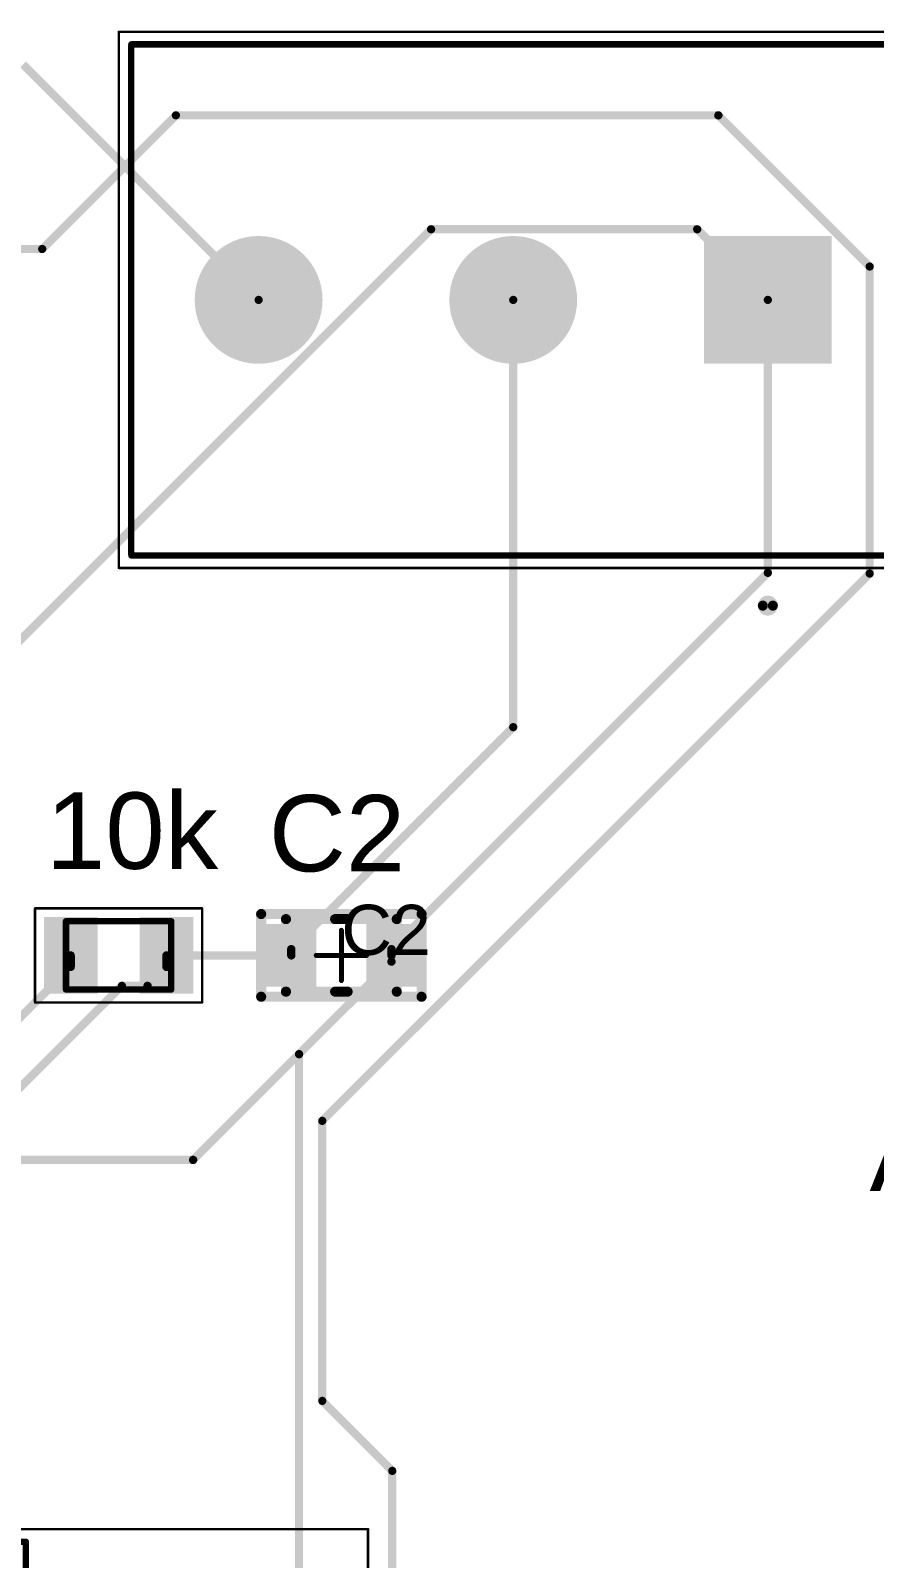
# Model space of a CAD drawing. Header units: inches. Extents: x -0.1 to 5.62, y -0.6 to 4.67.
# Drawn here: x 2.901 to 3.564, y 3.471 to 4.672 of the extents above; entities that cross this region are included whole.
import ezdxf

# ---------------------------------------------------------------- set-up
doc = ezdxf.new("R2010")
doc.units = ezdxf.units.IN
doc.header["$MEASUREMENT"] = 0
for name, color, linetype in [('Bottom Layer', 5, 'Continuous'), ('Bottom Solder', 6, 'Continuous'), ('Mechanical 13', 56, 'Continuous'), ('Mechanical 15', 56, 'Continuous'), ('Multi-Layer', 9, 'Continuous'), ('Pad Holes', 156, 'Continuous'), ('Top 3D Body', 216, 'Continuous'), ('Top Assembly', 56, 'Continuous'), ('Top Component Center', 56, 'Continuous'), ('Top Courtyard', 76, 'Continuous'), ('Top Layer', 1, 'Continuous'), ('Top Overlay', 2, 'Continuous'), ('Top Paste', 8, 'Continuous'), ('Top Solder', 216, 'Continuous')]:
    doc.layers.add(name, color=color, linetype=linetype)
doc.styles.add('Arial', font='', dxfattribs={"height": 0.2})
doc.styles.get('Arial').set_extended_font_data('Arial')

# ---------------------------------------------------------------- blocks, each defined once
blk = doc.blocks.new('B______________3_8')
at = {"layer": 'Bottom Layer'}
blk.add_hatch(color=5, dxfattribs=at).paths.add_polyline_path([(-0.0472, 0.0472), (0.0472, 0.0472), (0.0472, -0.0472), (-0.0472, -0.0472)])
h = blk.add_hatch(color=5, dxfattribs=at)
edge = h.paths.add_edge_path()
edge.add_arc((0.2, 0), 0.0472, 0, 360)
h = blk.add_hatch(color=5, dxfattribs=at)
edge = h.paths.add_edge_path()
edge.add_arc((0.4, 0), 0.0472, 0, 360)
at = {"layer": 'Bottom Solder'}
blk.add_hatch(color=6, dxfattribs=at).paths.add_polyline_path([(-0.0502, 0.0502), (0.0502, 0.0502), (0.0502, -0.0502), (-0.0502, -0.0502)])
h = blk.add_hatch(color=6, dxfattribs=at)
edge = h.paths.add_edge_path()
edge.add_arc((0.2, 0), 0.0502, 0, 360)
h = blk.add_hatch(color=6, dxfattribs=at)
edge = h.paths.add_edge_path()
edge.add_arc((0.4, 0), 0.0502, 0, 360)
at = {"layer": 'Multi-Layer'}
h = blk.add_hatch(color=9, dxfattribs=at)
edge = h.paths.add_edge_path()
edge.add_arc((0.2, 0), 0.0472, 0, 360)
h = blk.add_hatch(color=9, dxfattribs=at)
edge = h.paths.add_edge_path()
edge.add_arc((0.4, 0), 0.0472, 0, 360)
at = {"layer": 'Pad Holes'}
h = blk.add_hatch(color=7, dxfattribs=at)
edge = h.paths.add_edge_path()
edge.add_arc((0, 0), 0.0315, 0, 360)
h = blk.add_hatch(color=7, dxfattribs=at)
edge = h.paths.add_edge_path()
edge.add_arc((0.2, 0), 0.0315, 0, 360)
h = blk.add_hatch(color=7, dxfattribs=at)
edge = h.paths.add_edge_path()
edge.add_arc((0.4, 0), 0.0315, 0, 360)
at = {"layer": 'Top Layer'}
blk.add_hatch(color=1, dxfattribs=at).paths.add_polyline_path([(-0.0472, 0.0472), (0.0472, 0.0472), (0.0472, -0.0472), (-0.0472, -0.0472)])
h = blk.add_hatch(color=1, dxfattribs=at)
edge = h.paths.add_edge_path()
edge.add_arc((0.2, 0), 0.0472, 0, 360)
h = blk.add_hatch(color=1, dxfattribs=at)
edge = h.paths.add_edge_path()
edge.add_arc((0.4, 0), 0.0472, 0, 360)
at = {"layer": 'Top Solder'}
blk.add_hatch(color=216, dxfattribs=at).paths.add_polyline_path([(-0.0502, 0.0502), (0.0502, 0.0502), (0.0502, -0.0502), (-0.0502, -0.0502)])
h = blk.add_hatch(color=216, dxfattribs=at)
edge = h.paths.add_edge_path()
edge.add_arc((0.2, 0), 0.0502, 0, 360)
h = blk.add_hatch(color=216, dxfattribs=at)
edge = h.paths.add_edge_path()
edge.add_arc((0.4, 0), 0.0502, 0, 360)
at = {"layer": 'Mechanical 13'}
for points, const_width in [([(0.0039, 0.2402, 1), (-0.0039, 0.2402, 1)], 0.00787), ([(-0.0059, 0.2402, 1), (-0.002, 0.2402, 1)], 0.00394), ([(0.002, 0.2402, 1), (0.0059, 0.2402, 1)], 0.00394), ([(-0.1013, 0.2008, 1), (-0.0988, 0.2008, 1)], 0.0025), ([(-0.1013, 0.2008, 1), (-0.0988, 0.2008, 1)], 0.0025), ([(0.4988, 0.2008, 1), (0.5012, 0.2008, 1)], 0.0025), ([(0.4988, 0.2008, 1), (0.5012, 0.2008, 1)], 0.0025), ([(-0.1013, -0.2008, 1), (-0.0988, -0.2008, 1)], 0.0025), ([(-0.1013, -0.2008, 1), (-0.0988, -0.2008, 1)], 0.0025), ([(0.4988, -0.2008, 1), (0.5012, -0.2008, 1)], 0.0025), ([(0.4988, -0.2008, 1), (0.5012, -0.2008, 1)], 0.0025)]:
    blk.add_lwpolyline(points, format="xyb", close=True, dxfattribs=dict(at, const_width=const_width))
at = {"layer": 'Mechanical 13', "const_width": 0.005}
for points in [[(-0.1, 0.2008), (-0.1, -0.2008)], [(0.5, 0.2008), (-0.1, 0.2008)], [(0.5, 0.2008), (0.5, -0.2008)], [(0.5, -0.2008), (-0.1, -0.2008)]]:
    blk.add_lwpolyline(points, dxfattribs=at)
at = {"layer": 'Mechanical 15', "const_width": 0.00197}
for points in [[(0.5098, 0.2106), (-0.1098, 0.2106)], [(-0.1098, 0.2106), (-0.1098, -0.2106)], [(0.5098, 0.2106), (0.5098, -0.2106)], [(0.5098, -0.2106), (-0.1098, -0.2106)]]:
    blk.add_lwpolyline(points, dxfattribs=at)
at = {"layer": 'Mechanical 15', "const_width": 0.000984}
for points in [[(-0.1103, 0.2106, 1), (-0.1094, 0.2106, 1)], [(-0.1103, 0.2106, 1), (-0.1094, 0.2106, 1)], [(0.5094, 0.2106, 1), (0.5103, 0.2106, 1)], [(0.5094, 0.2106, 1), (0.5103, 0.2106, 1)], [(-0.1103, -0.2106, 1), (-0.1094, -0.2106, 1)], [(-0.1103, -0.2106, 1), (-0.1094, -0.2106, 1)], [(0.5094, -0.2106, 1), (0.5103, -0.2106, 1)], [(0.5094, -0.2106, 1), (0.5103, -0.2106, 1)]]:
    blk.add_lwpolyline(points, format="xyb", close=True, dxfattribs=at)
at = {"layer": 'Top Overlay'}
for points, const_width in [([(0.0039, 0.2402, 1), (-0.0039, 0.2402, 1)], 0.00787), ([(-0.0059, 0.2402, 1), (-0.002, 0.2402, 1)], 0.00394), ([(0.002, 0.2402, 1), (0.0059, 0.2402, 1)], 0.00394), ([(-0.1013, 0.2008, 1), (-0.0988, 0.2008, 1)], 0.0025), ([(-0.1013, 0.2008, 1), (-0.0988, 0.2008, 1)], 0.0025), ([(0.4988, 0.2008, 1), (0.5012, 0.2008, 1)], 0.0025), ([(0.4988, 0.2008, 1), (0.5012, 0.2008, 1)], 0.0025), ([(-0.1013, -0.2008, 1), (-0.0988, -0.2008, 1)], 0.0025), ([(-0.1013, -0.2008, 1), (-0.0988, -0.2008, 1)], 0.0025), ([(0.4988, -0.2008, 1), (0.5012, -0.2008, 1)], 0.0025), ([(0.4988, -0.2008, 1), (0.5012, -0.2008, 1)], 0.0025)]:
    blk.add_lwpolyline(points, format="xyb", close=True, dxfattribs=dict(at, const_width=const_width))
at = {"layer": 'Top Overlay', "const_width": 0.005}
for points in [[(-0.1, 0.2008), (-0.1, -0.2008)], [(0.5, 0.2008), (-0.1, 0.2008)], [(0.5, 0.2008), (0.5, -0.2008)], [(0.5, -0.2008), (-0.1, -0.2008)]]:
    blk.add_lwpolyline(points, dxfattribs=at)
blk = doc.blocks.new('DIOAD1990W125L900D530_36')
at = {"layer": 'Bottom Layer'}
blk.add_hatch(color=5, dxfattribs=at).paths.add_polyline_path([(-0.436, 0.0443), (-0.3474, 0.0443), (-0.3474, -0.0443), (-0.436, -0.0443)])
h = blk.add_hatch(color=5, dxfattribs=at)
edge = h.paths.add_edge_path()
edge.add_arc((0.3917, 0), 0.0443, 0, 360)
at = {"layer": 'Bottom Solder'}
blk.add_hatch(color=6, dxfattribs=at).paths.add_polyline_path([(-0.439, 0.0472), (-0.3445, 0.0472), (-0.3445, -0.0472), (-0.439, -0.0472)])
h = blk.add_hatch(color=6, dxfattribs=at)
edge = h.paths.add_edge_path()
edge.add_arc((0.3917, 0), 0.0472, 0, 360)
at = {"layer": 'Multi-Layer'}
h = blk.add_hatch(color=9, dxfattribs=at)
edge = h.paths.add_edge_path()
edge.add_arc((0.3917, 0), 0.0443, 0, 360)
at = {"layer": 'Pad Holes'}
h = blk.add_hatch(color=7, dxfattribs=at)
edge = h.paths.add_edge_path()
edge.add_arc((-0.3917, 0), 0.0295, 0, 360)
h = blk.add_hatch(color=7, dxfattribs=at)
edge = h.paths.add_edge_path()
edge.add_arc((0.3917, 0), 0.0295, 0, 360)
at = {"layer": 'Top Layer'}
blk.add_hatch(color=1, dxfattribs=at).paths.add_polyline_path([(-0.436, 0.0443), (-0.3474, 0.0443), (-0.3474, -0.0443), (-0.436, -0.0443)])
h = blk.add_hatch(color=1, dxfattribs=at)
edge = h.paths.add_edge_path()
edge.add_arc((0.3917, 0), 0.0443, 0, 360)
at = {"layer": 'Top Solder'}
blk.add_hatch(color=216, dxfattribs=at).paths.add_polyline_path([(-0.439, 0.0472), (-0.3445, 0.0472), (-0.3445, -0.0472), (-0.439, -0.0472)])
h = blk.add_hatch(color=216, dxfattribs=at)
edge = h.paths.add_edge_path()
edge.add_arc((0.3917, 0), 0.0472, 0, 360)
at = {"layer": 'Mechanical 13', "const_width": 0.005}
for points in [[(-0.1772, 0), (-0.1772, 0.1043)], [(-0.1772, 0.1043), (0.1772, 0.1043)], [(0.1772, 0), (0.1772, 0.1043)], [(-0.3917, 0), (-0.1772, 0)], [(-0.1772, -0.1043), (-0.1772, 0)], [(0.1772, -0.1043), (0.1772, 0)], [(0.1772, 0), (0.3917, 0)], [(-0.1772, -0.1043), (0.1772, -0.1043)]]:
    blk.add_lwpolyline(points, dxfattribs=at)
at = {"layer": 'Mechanical 13'}
for points, const_width in [([(-0.1784, 0.1043, 1), (-0.1759, 0.1043, 1)], 0.0025), ([(-0.1784, 0.1043, 1), (-0.1759, 0.1043, 1)], 0.0025), ([(0.1759, 0.1043, 1), (0.1784, 0.1043, 1)], 0.0025), ([(0.1759, 0.1043, 1), (0.1784, 0.1043, 1)], 0.0025), ([(-0.4606, 0, 1), (-0.4685, 0, 1)], 0.00787), ([(-0.4705, 0, 1), (-0.4665, 0, 1)], 0.00394), ([(-0.4626, 0, 1), (-0.4587, 0, 1)], 0.00394), ([(-0.393, 0, 1), (-0.3905, 0, 1)], 0.0025), ([(-0.1784, 0, 1), (-0.1759, 0, 1)], 0.0025), ([(-0.1784, 0, 1), (-0.1759, 0, 1)], 0.0025), ([(-0.1784, 0, 1), (-0.1759, 0, 1)], 0.0025), ([(0.1759, 0, 1), (0.1784, 0, 1)], 0.0025), ([(0.1759, 0, 1), (0.1784, 0, 1)], 0.0025), ([(0.1759, 0, 1), (0.1784, 0, 1)], 0.0025), ([(0.3905, 0, 1), (0.393, 0, 1)], 0.0025), ([(-0.1784, -0.1043, 1), (-0.1759, -0.1043, 1)], 0.0025), ([(-0.1784, -0.1043, 1), (-0.1759, -0.1043, 1)], 0.0025), ([(0.1759, -0.1043, 1), (0.1784, -0.1043, 1)], 0.0025), ([(0.1759, -0.1043, 1), (0.1784, -0.1043, 1)], 0.0025)]:
    blk.add_lwpolyline(points, format="xyb", close=True, dxfattribs=dict(at, const_width=const_width))
at = {"layer": 'Mechanical 15', "const_width": 0.00197}
for points in [[(-0.4459, -0.1142), (-0.4459, 0.1142)], [(-0.4459, 0.1142), (0.4459, 0.1142)], [(0.4459, -0.1142), (0.4459, 0.1142)], [(-0.4459, -0.1142), (0.4459, -0.1142)]]:
    blk.add_lwpolyline(points, dxfattribs=at)
at = {"layer": 'Mechanical 15', "const_width": 0.000984}
for points in [[(-0.4464, 0.1142, 1), (-0.4454, 0.1142, 1)], [(-0.4464, 0.1142, 1), (-0.4454, 0.1142, 1)], [(0.4454, 0.1142, 1), (0.4464, 0.1142, 1)], [(0.4454, 0.1142, 1), (0.4464, 0.1142, 1)], [(-0.4464, -0.1142, 1), (-0.4454, -0.1142, 1)], [(-0.4464, -0.1142, 1), (-0.4454, -0.1142, 1)], [(0.4454, -0.1142, 1), (0.4464, -0.1142, 1)], [(0.4454, -0.1142, 1), (0.4464, -0.1142, 1)]]:
    blk.add_lwpolyline(points, format="xyb", close=True, dxfattribs=at)
at = {"layer": 'Top Overlay', "const_width": 0.005}
for points in [[(-0.1772, 0), (-0.1772, 0.1043)], [(-0.1772, 0.1043), (0.1772, 0.1043)], [(0.1772, 0), (0.1772, 0.1043)], [(-0.3335, 0), (-0.1772, 0)], [(-0.1772, -0.1043), (-0.1772, 0)], [(0.1772, -0.1043), (0.1772, 0)], [(0.1772, 0), (0.3335, 0)], [(-0.1772, -0.1043), (0.1772, -0.1043)]]:
    blk.add_lwpolyline(points, dxfattribs=at)
at = {"layer": 'Top Overlay'}
for points, const_width in [([(-0.1784, 0.1043, 1), (-0.1759, 0.1043, 1)], 0.0025), ([(-0.1784, 0.1043, 1), (-0.1759, 0.1043, 1)], 0.0025), ([(0.1759, 0.1043, 1), (0.1784, 0.1043, 1)], 0.0025), ([(0.1759, 0.1043, 1), (0.1784, 0.1043, 1)], 0.0025), ([(-0.4606, 0, 1), (-0.4685, 0, 1)], 0.00787), ([(-0.4705, 0, 1), (-0.4665, 0, 1)], 0.00394), ([(-0.4626, 0, 1), (-0.4587, 0, 1)], 0.00394), ([(-0.3347, 0, 1), (-0.3322, 0, 1)], 0.0025), ([(-0.1784, 0, 1), (-0.1759, 0, 1)], 0.0025), ([(-0.1784, 0, 1), (-0.1759, 0, 1)], 0.0025), ([(-0.1784, 0, 1), (-0.1759, 0, 1)], 0.0025), ([(0.1759, 0, 1), (0.1784, 0, 1)], 0.0025), ([(0.1759, 0, 1), (0.1784, 0, 1)], 0.0025), ([(0.1759, 0, 1), (0.1784, 0, 1)], 0.0025), ([(0.3322, 0, 1), (0.3347, 0, 1)], 0.0025), ([(-0.1784, -0.1043, 1), (-0.1759, -0.1043, 1)], 0.0025), ([(-0.1784, -0.1043, 1), (-0.1759, -0.1043, 1)], 0.0025), ([(0.1759, -0.1043, 1), (0.1784, -0.1043, 1)], 0.0025), ([(0.1759, -0.1043, 1), (0.1784, -0.1043, 1)], 0.0025)]:
    blk.add_lwpolyline(points, format="xyb", close=True, dxfattribs=dict(at, const_width=const_width))
blk = doc.blocks.new('FP_0805_L_2_01_0_2_W_1_25_MFG_47')
at = {"layer": 'Top Layer'}
for points in [[(-0.0591, 0.0246), (-0.0197, 0.0246), (-0.0197, -0.0246), (-0.0591, -0.0246)], [(0.0197, 0.0246), (0.0591, 0.0246), (0.0591, -0.0246), (0.0197, -0.0246)]]:
    blk.add_hatch(color=1, dxfattribs=at).paths.add_polyline_path(points)
at = {"layer": 'Top Paste'}
for points in [[(-0.0591, 0.0246), (-0.0197, 0.0246), (-0.0197, -0.0246), (-0.0591, -0.0246)], [(0.0197, 0.0246), (0.0591, 0.0246), (0.0591, -0.0246), (0.0197, -0.0246)]]:
    blk.add_hatch(color=8, dxfattribs=at).paths.add_polyline_path(points)
at = {"layer": 'Top Solder'}
for points in [[(-0.0591, 0.0246), (-0.0197, 0.0246), (-0.0197, -0.0246), (-0.0591, -0.0246)], [(0.0197, 0.0246), (0.0591, 0.0246), (0.0591, -0.0246), (0.0197, -0.0246)]]:
    blk.add_hatch(color=216, dxfattribs=at).paths.add_polyline_path(points)
at = {"layer": 'Top 3D Body', "const_width": 0.00787}
for points in [[(-0.0435, -0.0285), (-0.0435, 0.0285)], [(-0.0435, 0.0285), (0.0435, 0.0285)], [(0.0435, -0.0285), (0.0435, 0.0285)], [(-0.0435, -0.0285), (0.0435, -0.0285)]]:
    blk.add_lwpolyline(points, dxfattribs=at)
at = {"layer": 'Top 3D Body', "const_width": 0.00394}
for points in [[(-0.0455, 0.0285, 1), (-0.0415, 0.0285, 1)], [(-0.0455, 0.0285, 1), (-0.0415, 0.0285, 1)], [(0.0415, 0.0285, 1), (0.0455, 0.0285, 1)], [(0.0415, 0.0285, 1), (0.0455, 0.0285, 1)], [(-0.0455, -0.0285, 1), (-0.0415, -0.0285, 1)], [(-0.0455, -0.0285, 1), (-0.0415, -0.0285, 1)], [(0.0415, -0.0285, 1), (0.0455, -0.0285, 1)], [(0.0415, -0.0285, 1), (0.0455, -0.0285, 1)]]:
    blk.add_lwpolyline(points, format="xyb", close=True, dxfattribs=at)
at = {"layer": 'Top Assembly', "const_width": 0.00787}
for points in [[(-0.063, -0.0325), (-0.063, 0.0325)], [(-0.063, 0.0325), (0.063, 0.0325)], [(0.063, -0.0325), (0.063, 0.0325)], [(-0.063, -0.0325), (0.063, -0.0325)]]:
    blk.add_lwpolyline(points, dxfattribs=at)
at = {"layer": 'Top Assembly', "const_width": 0.00394}
for points in [[(-0.065, 0.0325, 1), (-0.061, 0.0325, 1)], [(-0.065, 0.0325, 1), (-0.061, 0.0325, 1)], [(0.061, 0.0325, 1), (0.065, 0.0325, 1)], [(0.061, 0.0325, 1), (0.065, 0.0325, 1)], [(-0.065, -0.0325, 1), (-0.061, -0.0325, 1)], [(-0.065, -0.0325, 1), (-0.061, -0.0325, 1)], [(0.061, -0.0325, 1), (0.065, -0.0325, 1)], [(0.061, -0.0325, 1), (0.065, -0.0325, 1)]]:
    blk.add_lwpolyline(points, format="xyb", close=True, dxfattribs=at)
at = {"layer": 'Top Component Center', "const_width": 0.00394}
for points in [[(0, -0.0197), (0, 0.0197)], [(-0.0197, 0), (0.0197, 0)]]:
    blk.add_lwpolyline(points, dxfattribs=at)
at = {"layer": 'Top Component Center', "const_width": 0.00197}
for points in [[(-0.001, 0.0197, 1), (0.001, 0.0197, 1)], [(-0.0207, 0, 1), (-0.0187, 0, 1)], [(0.0187, 0, 1), (0.0207, 0, 1)], [(-0.001, -0.0197, 1), (0.001, -0.0197, 1)]]:
    blk.add_lwpolyline(points, format="xyb", close=True, dxfattribs=at)
at = {"layer": 'Top Courtyard', "const_width": 0.00787}
for points in [[(-0.063, -0.0325), (-0.063, 0.0325)], [(-0.063, 0.0325), (0.063, 0.0325)], [(0.063, -0.0325), (0.063, 0.0325)], [(-0.063, -0.0325), (0.063, -0.0325)]]:
    blk.add_lwpolyline(points, dxfattribs=at)
at = {"layer": 'Top Courtyard', "const_width": 0.00394}
for points in [[(-0.065, 0.0325, 1), (-0.061, 0.0325, 1)], [(-0.065, 0.0325, 1), (-0.061, 0.0325, 1)], [(0.061, 0.0325, 1), (0.065, 0.0325, 1)], [(0.061, 0.0325, 1), (0.065, 0.0325, 1)], [(-0.065, -0.0325, 1), (-0.061, -0.0325, 1)], [(-0.065, -0.0325, 1), (-0.061, -0.0325, 1)], [(0.061, -0.0325, 1), (0.065, -0.0325, 1)], [(0.061, -0.0325, 1), (0.065, -0.0325, 1)]]:
    blk.add_lwpolyline(points, format="xyb", close=True, dxfattribs=at)
at = {"layer": 'Top Overlay', "const_width": 0.00787}
for points in [[(-0.0049, 0.0285), (0.0049, 0.0285)], [(-0.0049, -0.0285), (0.0049, -0.0285)]]:
    blk.add_lwpolyline(points, dxfattribs=at)
at = {"layer": 'Top Overlay', "const_width": 0.00394}
for points in [[(-0.0069, 0.0285, 1), (-0.003, 0.0285, 1)], [(0.003, 0.0285, 1), (0.0069, 0.0285, 1)], [(-0.0069, -0.0285, 1), (-0.003, -0.0285, 1)], [(0.003, -0.0285, 1), (0.0069, -0.0285, 1)]]:
    blk.add_lwpolyline(points, format="xyb", close=True, dxfattribs=at)
at = {"layer": 'Top Assembly', "style": 'Arial'}
blk.add_text('C2', height=0.03937, rotation=360, dxfattribs=at).set_placement((0, 0.0004))
blk = doc.blocks.new('RESC2012X60N_49')
at = {"layer": 'Top Layer'}
for points in [[(-0.0557, 0.0272), (-0.0195, 0.0272), (-0.0195, -0.0272), (-0.0557, -0.0272)], [(0.0195, 0.0272), (0.0557, 0.0272), (0.0557, -0.0272), (0.0195, -0.0272)]]:
    blk.add_hatch(color=1, dxfattribs=at).paths.add_polyline_path(points)
at = {"layer": 'Top Paste'}
for points in [[(-0.0557, 0.0272), (-0.0195, 0.0272), (-0.0195, -0.0272), (-0.0557, -0.0272)], [(0.0195, 0.0272), (0.0557, 0.0272), (0.0557, -0.0272), (0.0195, -0.0272)]]:
    blk.add_hatch(color=8, dxfattribs=at).paths.add_polyline_path(points)
at = {"layer": 'Top Solder'}
for points in [[(-0.0587, 0.0301), (-0.0165, 0.0301), (-0.0165, -0.0301), (-0.0587, -0.0301)], [(0.0165, 0.0301), (0.0587, 0.0301), (0.0587, -0.0301), (0.0165, -0.0301)]]:
    blk.add_hatch(color=216, dxfattribs=at).paths.add_polyline_path(points)
at = {"layer": 'Mechanical 13', "const_width": 0.005}
for points in [[(0.0413, 0.0268), (-0.0413, 0.0268)], [(-0.0413, 0.0268), (-0.0413, -0.0268)], [(0.0413, 0.0268), (0.0413, -0.0268)], [(0.0413, -0.0268), (-0.0413, -0.0268)]]:
    blk.add_lwpolyline(points, dxfattribs=at)
at = {"layer": 'Mechanical 13', "const_width": 0.0025}
for points in [[(-0.0426, 0.0268, 1), (-0.0401, 0.0268, 1)], [(-0.0426, 0.0268, 1), (-0.0401, 0.0268, 1)], [(0.0401, 0.0268, 1), (0.0426, 0.0268, 1)], [(0.0401, 0.0268, 1), (0.0426, 0.0268, 1)], [(-0.0426, -0.0268, 1), (-0.0401, -0.0268, 1)], [(-0.0426, -0.0268, 1), (-0.0401, -0.0268, 1)], [(0.0401, -0.0268, 1), (0.0426, -0.0268, 1)], [(0.0401, -0.0268, 1), (0.0426, -0.0268, 1)]]:
    blk.add_lwpolyline(points, format="xyb", close=True, dxfattribs=at)
at = {"layer": 'Mechanical 15', "const_width": 0.00197}
for points in [[(0.0656, 0.037), (-0.0656, 0.037)], [(-0.0656, 0.037), (-0.0656, -0.037)], [(0.0656, 0.037), (0.0656, -0.037)], [(0.0656, -0.037), (-0.0656, -0.037)]]:
    blk.add_lwpolyline(points, dxfattribs=at)
at = {"layer": 'Mechanical 15', "const_width": 0.000984}
for points in [[(-0.066, 0.037, 1), (-0.0651, 0.037, 1)], [(-0.066, 0.037, 1), (-0.0651, 0.037, 1)], [(0.0651, 0.037, 1), (0.066, 0.037, 1)], [(0.0651, 0.037, 1), (0.066, 0.037, 1)], [(-0.066, -0.037, 1), (-0.0651, -0.037, 1)], [(-0.066, -0.037, 1), (-0.0651, -0.037, 1)], [(0.0651, -0.037, 1), (0.066, -0.037, 1)], [(0.0651, -0.037, 1), (0.066, -0.037, 1)]]:
    blk.add_lwpolyline(points, format="xyb", close=True, dxfattribs=at)
at = {"layer": 'Top Overlay', "const_width": 0.005}
for points in [[(0.0067, 0.0268), (-0.0067, 0.0268)], [(0.0067, -0.0268), (-0.0067, -0.0268)]]:
    blk.add_lwpolyline(points, dxfattribs=at)
at = {"layer": 'Top Overlay', "const_width": 0.0025}
for points in [[(-0.0079, 0.0268, 1), (-0.0054, 0.0268, 1)], [(0.0054, 0.0268, 1), (0.0079, 0.0268, 1)], [(-0.0079, -0.0268, 1), (-0.0054, -0.0268, 1)], [(0.0054, -0.0268, 1), (0.0079, -0.0268, 1)]]:
    blk.add_lwpolyline(points, format="xyb", close=True, dxfattribs=at)

msp = doc.modelspace()

# ---------------------------------------------------------------- linework, layer by layer
at = {"layer": 'Bottom Layer', "const_width": 0.0065}
msp.add_lwpolyline([(2.895, 4.645), (3.08, 4.46)], dxfattribs=at)
at = {"layer": 'Bottom Layer', "const_width": 0.00325}
msp.add_lwpolyline([(3.0784, 4.46, 1), (3.0816, 4.46, 1)], format="xyb", close=True, dxfattribs=at)
at = {"layer": 'Top Layer', "const_width": 0.0065}
for points in [[(2.91, 4.5), (3.015, 4.605)], [(3.015, 4.605), (3.4412, 4.605)], [(3.4412, 4.605), (3.56, 4.4862)], [(2.745, 4.045), (3.2155, 4.5155)], [(3.2155, 4.5155), (3.4245, 4.5155)], [(3.4245, 4.5155), (3.48, 4.46)], [(2.28, 4.5), (2.91, 4.5)], [(3.56, 4.245), (3.56, 4.4862)], [(3.28, 4.1243), (3.28, 4.46)], [(3.48, 4.2456), (3.48, 4.46)], [(3.13, 3.815), (3.56, 4.245)], [(3.1844, 3.9499), (3.48, 4.2456)], [(3.1056, 3.9499), (3.28, 4.1243)], [(3.1056, 3.945), (3.1056, 3.9499)], [(3.1844, 3.945), (3.1844, 3.9499)], [(2.8672, 3.8708), (2.9324, 3.9359)], [(2.9324, 3.9359), (2.9324, 3.945)], [(2.9927, 3.9211), (3.0076, 3.9359)], [(3.0076, 3.945), (3.1056, 3.945)], [(3.0076, 3.9359), (3.0076, 3.945)], [(3.1117, 3.8674), (3.1844, 3.9401)], [(2.8672, 3.8157), (2.9726, 3.9211)], [(2.9726, 3.9211), (2.9927, 3.9211)], [(3.0285, 3.7843), (3.1117, 3.8674)], [(3.1117, 3.38), (3.1117, 3.8674)], [(3.13, 3.595), (3.13, 3.815)], [(2.8672, 3.7843), (3.0285, 3.7843)], [(3.13, 3.595), (3.185, 3.54)], [(3.185, 3.32), (3.185, 3.54)]]:
    msp.add_lwpolyline(points, dxfattribs=at)
at = {"layer": 'Top Layer', "const_width": 0.00325}
for points in [[(3.0134, 4.605, 1), (3.0166, 4.605, 1)], [(3.0134, 4.605, 1), (3.0166, 4.605, 1)], [(3.4395, 4.605, 1), (3.4428, 4.605, 1)], [(3.4395, 4.605, 1), (3.4428, 4.605, 1)], [(3.2139, 4.5155, 1), (3.2171, 4.5155, 1)], [(3.2139, 4.5155, 1), (3.2171, 4.5155, 1)], [(3.4229, 4.5155, 1), (3.4261, 4.5155, 1)], [(3.4229, 4.5155, 1), (3.4261, 4.5155, 1)], [(2.9084, 4.5, 1), (2.9116, 4.5, 1)], [(2.9084, 4.5, 1), (2.9116, 4.5, 1)], [(3.5584, 4.4862, 1), (3.5616, 4.4862, 1)], [(3.5584, 4.4862, 1), (3.5616, 4.4862, 1)], [(3.2784, 4.46, 1), (3.2816, 4.46, 1)], [(3.4784, 4.46, 1), (3.4816, 4.46, 1)], [(3.4784, 4.46, 1), (3.4816, 4.46, 1)], [(3.4784, 4.2456, 1), (3.4816, 4.2456, 1)], [(3.4784, 4.2456, 1), (3.4816, 4.2456, 1)], [(3.5584, 4.245, 1), (3.5616, 4.245, 1)], [(3.5584, 4.245, 1), (3.5616, 4.245, 1)], [(3.2784, 4.1243, 1), (3.2816, 4.1243, 1)], [(3.2784, 4.1243, 1), (3.2816, 4.1243, 1)], [(3.104, 3.9499, 1), (3.1073, 3.9499, 1)], [(3.104, 3.9499, 1), (3.1073, 3.9499, 1)], [(3.1827, 3.9499, 1), (3.186, 3.9499, 1)], [(3.1827, 3.9499, 1), (3.186, 3.9499, 1)], [(2.9308, 3.945, 1), (2.934, 3.945, 1)], [(2.9308, 3.9359, 1), (2.934, 3.9359, 1)], [(2.9308, 3.9359, 1), (2.934, 3.9359, 1)], [(3.006, 3.945, 1), (3.0092, 3.945, 1)], [(3.006, 3.945, 1), (3.0092, 3.945, 1)], [(3.006, 3.9359, 1), (3.0092, 3.9359, 1)], [(3.006, 3.9359, 1), (3.0092, 3.9359, 1)], [(3.104, 3.945, 1), (3.1073, 3.945, 1)], [(3.104, 3.945, 1), (3.1073, 3.945, 1)], [(3.1827, 3.945, 1), (3.186, 3.945, 1)], [(3.1827, 3.9401, 1), (3.186, 3.9401, 1)], [(2.971, 3.9211, 1), (2.9742, 3.9211, 1)], [(2.971, 3.9211, 1), (2.9742, 3.9211, 1)], [(2.9911, 3.9211, 1), (2.9944, 3.9211, 1)], [(2.9911, 3.9211, 1), (2.9944, 3.9211, 1)], [(3.1101, 3.8674, 1), (3.1134, 3.8674, 1)], [(3.1101, 3.8674, 1), (3.1134, 3.8674, 1)], [(3.1101, 3.8674, 1), (3.1134, 3.8674, 1)], [(3.1284, 3.815, 1), (3.1316, 3.815, 1)], [(3.1284, 3.815, 1), (3.1316, 3.815, 1)], [(3.0269, 3.7843, 1), (3.0302, 3.7843, 1)], [(3.0269, 3.7843, 1), (3.0302, 3.7843, 1)], [(3.1284, 3.595, 1), (3.1316, 3.595, 1)], [(3.1284, 3.595, 1), (3.1316, 3.595, 1)], [(3.1834, 3.54, 1), (3.1866, 3.54, 1)], [(3.1834, 3.54, 1), (3.1866, 3.54, 1)]]:
    msp.add_lwpolyline(points, format="xyb", close=True, dxfattribs=at)

# ---------------------------------------------------------------- block references
at = {"rotation": 180}
for name, p in [('B______________3_8', (3.48, 4.46)), ('RESC2012X60N_49', (2.97, 3.945))]:
    msp.add_blockref(name, p, dxfattribs=at)
for name, p in [('FP_0805_L_2_01_0_2_W_1_25_MFG_47', (3.145, 3.945)), ('DIOAD1990W125L900D530_36', (2.72, 3.38))]:
    msp.add_blockref(name, p)

# ---------------------------------------------------------------- texts
at = {"layer": 'Top Layer', "style": 'Arial'}
msp.add_text('AN', height=0.06, dxfattribs=at).set_placement((3.56, 3.76))
at = {"layer": 'Top Overlay', "style": 'Arial'}
for s, p in [('10k', (2.913, 4.013)), ('C2', (3.088, 4.011))]:
    msp.add_text(s, height=0.06, dxfattribs=at).set_placement(p)

doc.saveas('drawing.dxf')
